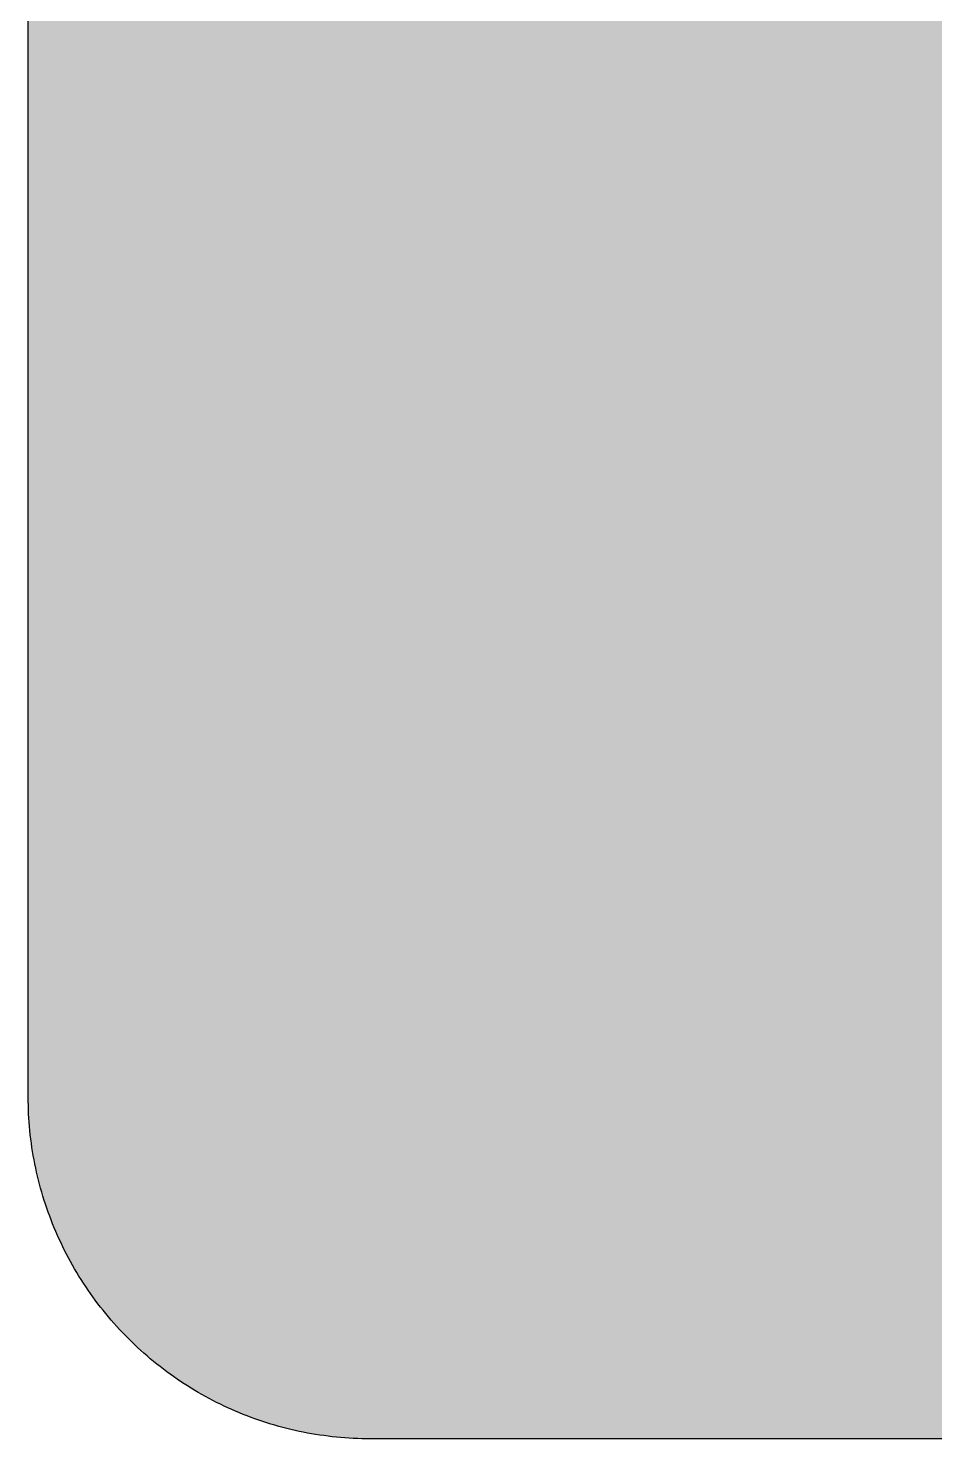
# Model space of a CAD drawing. Header units: millimetres. Extents: x 0 to 212, y 0 to 116.
# Drawn here: x 0.1 to 37.5, y 0.1 to 58.3 of the extents above; entities that cross this region are included whole.
import ezdxf

# ---------------------------------------------------------------- set-up
doc = ezdxf.new("R2010")
doc.units = ezdxf.units.MM

msp = doc.modelspace()

# ---------------------------------------------------------------- hatches: boundary and pattern name
msp.add_hatch(color=254).paths.add_polyline_path([(14.1633, 0.0536), (13.9878, 0.0533), (13.8125, 0.0559), (13.6373, 0.061), (13.462, 0.0686), (13.2893, 0.0787), (13.114, 0.0914), (12.9413, 0.1041), (12.7686, 0.1219), (12.5959, 0.1397), (12.4231, 0.16), (12.2504, 0.1829), (12.0777, 0.2057), (11.9075, 0.2337), (11.7373, 0.2616), (11.5672, 0.2921), (11.397, 0.3251), (11.2268, 0.3607), (11.0592, 0.3988), (10.8915, 0.4369), (10.7239, 0.4775), (10.5562, 0.5207), (10.3886, 0.5664), (10.2235, 0.6121), (10.0584, 0.6629), (9.8933, 0.7137), (9.7307, 0.7671), (9.5682, 0.8204), (9.4056, 0.8788), (9.2431, 0.9373), (9.083, 0.9982), (8.923, 1.0617), (8.763, 1.1252), (8.6055, 1.1938), (8.4455, 1.2624), (8.2906, 1.331), (8.1331, 1.4046), (7.9781, 1.4783), (7.8232, 1.5545), (7.6708, 1.6332), (7.5184, 1.7145), (7.366, 1.7958), (7.2161, 1.8796), (7.0663, 1.966), (6.919, 2.0523), (6.7716, 2.1438), (6.6243, 2.2352), (6.4795, 2.3266), (6.3348, 2.4232), (6.19, 2.5197), (6.0477, 2.6187), (5.908, 2.7178), (5.7683, 2.8194), (5.6286, 2.9235), (5.4915, 3.0302), (5.3543, 3.1369), (5.2197, 3.2461), (5.0851, 3.3579), (4.953, 3.4722), (4.8209, 3.5865), (4.6914, 3.7033), (4.5644, 3.8202), (4.4348, 3.9395), (4.3104, 4.0615), (4.1859, 4.1859), (4.0615, 4.3104), (3.9395, 4.4348), (3.8202, 4.5618), (3.7033, 4.6914), (3.5865, 4.8209), (3.4722, 4.953), (3.3579, 5.0851), (3.2487, 5.2197), (3.1369, 5.3543), (3.0302, 5.4915), (2.9235, 5.6286), (2.8194, 5.7683), (2.7178, 5.908), (2.6187, 6.0477), (2.5197, 6.19), (2.4232, 6.3348), (2.3266, 6.477), (2.2352, 6.6243), (2.1438, 6.7691), (2.0523, 6.919), (1.966, 7.0663), (1.8796, 7.2161), (1.7958, 7.366), (1.7145, 7.5184), (1.6332, 7.6708), (1.5545, 7.8232), (1.4783, 7.9781), (1.4046, 8.1331), (1.331, 8.2906), (1.2598, 8.4455), (1.1913, 8.603), (1.1252, 8.763), (1.0592, 8.923), (0.9982, 9.083), (0.9373, 9.2431), (0.8763, 9.4056), (0.8204, 9.5682), (0.7645, 9.7307), (0.7112, 9.8933), (0.6604, 10.0584), (0.6121, 10.2235), (0.5639, 10.3911), (0.5207, 10.5562), (0.4775, 10.7239), (0.4343, 10.8915), (0.3962, 11.0592), (0.3607, 11.2268), (0.3251, 11.397), (0.2921, 11.5672), (0.2616, 11.7373), (0.2311, 11.9075), (0.2057, 12.0802), (0.1803, 12.2504), (0.1575, 12.4231), (0.1372, 12.5959), (0.1194, 12.7686), (0.1041, 12.9413), (0.0889, 13.1166), (0.0787, 13.2893), (0.0686, 13.4645), (0.061, 13.6373), (0.0559, 13.8125), (0.0508, 13.9878), (0.0508, 14.163), (0.0522, 102.3592), (0.0508, 102.5322), (0.0559, 102.7074), (0.061, 102.8827), (0.0686, 103.058), (0.0787, 103.2307), (0.0889, 103.4059), (0.1041, 103.5787), (0.1194, 103.7514), (0.1372, 103.9241), (0.1575, 104.0968), (0.1803, 104.2695), (0.2057, 104.4423), (0.2311, 104.6124), (0.2616, 104.7826), (0.2921, 104.9528), (0.3251, 105.123), (0.3607, 105.2932), (0.3962, 105.4608), (0.4343, 105.6284), (0.4775, 105.7961), (0.5207, 105.9637), (0.5639, 106.1314), (0.6121, 106.2965), (0.6604, 106.4616), (0.7112, 106.6267), (0.7645, 106.7892), (0.8204, 106.9518), (0.8763, 107.1143), (0.9373, 107.2769), (0.9982, 107.4369), (1.0592, 107.5969), (1.1252, 107.757), (1.1913, 107.9144), (1.2598, 108.0745), (1.331, 108.2294), (1.4046, 108.3869), (1.4783, 108.5418), (1.5545, 108.6968), (1.6332, 108.8492), (1.7145, 109.0016), (1.7958, 109.154), (1.8796, 109.3038), (1.966, 109.4537), (2.0523, 109.601), (2.1438, 109.7483), (2.2352, 109.8956), (2.3266, 110.0404), (2.4232, 110.1852), (2.5197, 110.33), (2.6187, 110.4722), (2.7178, 110.6119), (2.8194, 110.7516), (2.9235, 110.8913), (3.0302, 111.0285), (3.1369, 111.1656), (3.2487, 111.3003), (3.3579, 111.4349), (3.4722, 111.567), (3.5865, 111.699), (3.7033, 111.8286), (3.8202, 111.9556), (3.9395, 112.0851), (4.0615, 112.2096), (4.1859, 112.334), (4.3104, 112.4585), (4.4348, 112.5804), (4.5644, 112.6998), (4.6914, 112.8166), (4.8209, 112.9335), (4.953, 113.0478), (5.0851, 113.1621), (5.2197, 113.2713), (5.3543, 113.3831), (5.4915, 113.4897), (5.6286, 113.5964), (5.7683, 113.7006), (5.908, 113.8022), (6.0477, 113.9012), (6.19, 114.0003), (6.3348, 114.0968), (6.4795, 114.1933), (6.6243, 114.2848), (6.7716, 114.3762), (6.919, 114.4676), (7.0663, 114.554), (7.2161, 114.6404), (7.366, 114.7242), (7.5184, 114.8055), (7.6708, 114.8867), (7.8232, 114.9655), (7.9781, 115.0417), (8.1331, 115.1153), (8.2906, 115.189), (8.4455, 115.2601), (8.6055, 115.3287), (8.763, 115.3947), (8.923, 115.4608), (9.083, 115.5217), (9.2431, 115.5827), (9.4056, 115.6437), (9.5682, 115.6995), (9.7307, 115.7554), (9.8933, 115.8088), (10.0584, 115.8596), (10.2235, 115.9078), (10.3886, 115.9561), (10.5562, 115.9993), (10.7239, 116.0424), (10.8915, 116.0856), (11.0592, 116.1237), (11.2268, 116.1593), (11.397, 116.1948), (11.5672, 116.2279), (11.7373, 116.2583), (11.9075, 116.2888), (12.0777, 116.3142), (12.2504, 116.3396), (12.4231, 116.3625), (12.5959, 116.3828), (12.7686, 116.4006), (12.9413, 116.4158), (13.114, 116.4311), (13.2893, 116.4412), (13.462, 116.4514), (13.6373, 116.459), (13.8125, 116.4641), (13.9878, 116.4692), (14.163, 116.4692), (197.6078, 116.4703), (197.7822, 116.4692), (197.9574, 116.4641), (198.1327, 116.459), (198.3054, 116.4514), (198.4807, 116.4412), (198.6534, 116.4311), (198.8287, 116.4158), (199.0014, 116.4006), (199.1741, 116.3828), (199.3468, 116.3625), (199.5195, 116.3396), (199.6897, 116.3142), (199.8624, 116.2888), (200.0326, 116.2583), (200.2028, 116.2279), (200.373, 116.1948), (200.5432, 116.1593), (200.7108, 116.1237), (200.8784, 116.0856), (201.0461, 116.0424), (201.2137, 115.9993), (201.3788, 115.9561), (201.5465, 115.9078), (201.7116, 115.8596), (201.8767, 115.8088), (202.0392, 115.7554), (202.2018, 115.6995), (202.3643, 115.6437), (202.5269, 115.5827), (202.6869, 115.5217), (202.8469, 115.4608), (203.007, 115.3947), (203.167, 115.3287), (203.3245, 115.2601), (203.4794, 115.189), (203.6369, 115.1153), (203.7918, 115.0417), (203.9468, 114.9655), (204.0992, 114.8867), (204.2516, 114.8055), (204.404, 114.7242), (204.5538, 114.6404), (204.7037, 114.554), (204.8535, 114.4676), (205.0009, 114.3762), (205.1456, 114.2848), (205.293, 114.1933), (205.4352, 114.0968), (205.58, 114.0003), (205.7222, 113.9012), (205.8619, 113.8022), (206.0016, 113.7006), (206.1413, 113.5964), (206.2785, 113.4897), (206.4156, 113.3831), (206.5503, 113.2713), (206.6849, 113.1621), (206.817, 113.0478), (206.949, 112.9335), (207.0786, 112.8166), (207.2081, 112.6998), (207.3351, 112.5804), (207.4596, 112.4585), (207.584, 112.334), (207.7085, 112.2096), (207.8304, 112.0851), (207.9498, 111.9556), (208.0666, 111.8286), (208.1835, 111.699), (208.2978, 111.567), (208.4121, 111.4349), (208.5238, 111.3003), (208.6331, 111.1656), (208.7397, 111.0285), (208.8464, 110.8913), (208.9506, 110.7516), (209.0522, 110.6119), (209.1512, 110.4722), (209.2503, 110.33), (209.3468, 110.1852), (209.4433, 110.0404), (209.5348, 109.8956), (209.6262, 109.7483), (209.7176, 109.601), (209.804, 109.4537), (209.8904, 109.3038), (209.9742, 109.154), (210.0555, 109.0016), (210.1367, 108.8492), (210.2155, 108.6968), (210.2917, 108.5418), (210.3653, 108.3869), (210.439, 108.2294), (210.5076, 108.0745), (210.5762, 107.9144), (210.6447, 107.757), (210.7082, 107.5969), (210.7717, 107.4369), (210.8327, 107.2769), (210.8911, 107.1143), (210.9495, 106.9518), (211.0029, 106.7892), (211.0562, 106.6267), (211.107, 106.4616), (211.1578, 106.2965), (211.2035, 106.1314), (211.2493, 105.9637), (211.2924, 105.7961), (211.3331, 105.6284), (211.3712, 105.4608), (211.4093, 105.2932), (211.4448, 105.123), (211.4779, 104.9528), (211.5083, 104.7826), (211.5363, 104.6124), (211.5642, 104.4423), (211.5871, 104.2695), (211.6099, 104.0968), (211.6303, 103.9241), (211.648, 103.7514), (211.6658, 103.5787), (211.6785, 103.4059), (211.6912, 103.2307), (211.7014, 103.058), (211.709, 102.8827), (211.7141, 102.7074), (211.7166, 102.5322), (211.7166, 102.3569), (211.7189, 14.1647), (211.7166, 13.9878), (211.7141, 13.8125), (211.709, 13.6373), (211.7014, 13.4645), (211.6912, 13.2893), (211.6785, 13.1166), (211.6658, 12.9413), (211.648, 12.7686), (211.6303, 12.5959), (211.6099, 12.4231), (211.5871, 12.2504), (211.5642, 12.0802), (211.5363, 11.9075), (211.5083, 11.7373), (211.4779, 11.5672), (211.4448, 11.397), (211.4093, 11.2268), (211.3712, 11.0592), (211.3331, 10.8915), (211.2924, 10.7239), (211.2493, 10.5562), (211.2035, 10.3911), (211.1578, 10.2235), (211.107, 10.0584), (211.0562, 9.8933), (211.0029, 9.7307), (210.9495, 9.5682), (210.8911, 9.4056), (210.8327, 9.2431), (210.7717, 9.083), (210.7082, 8.923), (210.6447, 8.763), (210.5762, 8.603), (210.5076, 8.4455), (210.439, 8.2906), (210.3653, 8.1331), (210.2917, 7.9781), (210.2155, 7.8232), (210.1367, 7.6708), (210.0555, 7.5184), (209.9742, 7.366), (209.8904, 7.2161), (209.804, 7.0663), (209.7176, 6.919), (209.6262, 6.7691), (209.5348, 6.6243), (209.4433, 6.477), (209.3468, 6.3348), (209.2503, 6.19), (209.1512, 6.0477), (209.0522, 5.908), (208.9506, 5.7683), (208.8464, 5.6286), (208.7397, 5.4915), (208.6331, 5.3543), (208.5238, 5.2197), (208.4121, 5.0851), (208.2978, 4.953), (208.1835, 4.8209), (208.0666, 4.6914), (207.9498, 4.5618), (207.8304, 4.4348), (207.7085, 4.3104), (207.584, 4.1859), (207.4596, 4.0615), (207.3351, 3.9395), (207.2081, 3.8202), (207.0786, 3.7033), (206.949, 3.5865), (206.817, 3.4722), (206.6849, 3.3579), (206.5503, 3.2461), (206.4156, 3.1369), (206.2785, 3.0302), (206.1413, 2.9235), (206.0016, 2.8194), (205.8619, 2.7178), (205.7222, 2.6187), (205.58, 2.5197), (205.4352, 2.4232), (205.293, 2.3266), (205.1456, 2.2352), (205.0009, 2.1438), (204.8535, 2.0523), (204.7037, 1.966), (204.5538, 1.8796), (204.404, 1.7958), (204.2516, 1.7145), (204.0992, 1.6332), (203.9468, 1.5545), (203.7918, 1.4783), (203.6369, 1.4046), (203.4794, 1.331), (203.3245, 1.2624), (203.167, 1.1938), (203.007, 1.1252), (202.8469, 1.0617), (202.6869, 0.9982), (202.5269, 0.9373), (202.3643, 0.8788), (202.2018, 0.8204), (202.0392, 0.7671), (201.8767, 0.7137), (201.7116, 0.6629), (201.5465, 0.6121), (201.3788, 0.5664), (201.2137, 0.5207), (201.0461, 0.4775), (200.8784, 0.4369), (200.7108, 0.3988), (200.5432, 0.3607), (200.373, 0.3251), (200.2028, 0.2921), (200.0326, 0.2616), (199.8624, 0.2337), (199.6897, 0.2057), (199.5195, 0.1829), (199.3468, 0.16), (199.1741, 0.1397), (199.0014, 0.1219), (198.8287, 0.1041), (198.6534, 0.0914), (198.4807, 0.0787), (198.3054, 0.0686), (198.1327, 0.061), (197.9574, 0.0559), (197.7822, 0.0533), (197.6069, 0.0533)])
h = msp.add_hatch(color=59)
h.paths.add_polyline_path([(14.1633, 3.5814), (13.8887, 3.5839), (13.6169, 3.5941), (13.3477, 3.6119), (13.081, 3.6347), (12.8143, 3.6652), (12.5501, 3.7008), (12.2885, 3.7465), (12.0294, 3.7948), (11.7729, 3.8506), (11.5164, 3.9141), (11.2649, 3.9827), (11.016, 4.0564), (10.7671, 4.1351), (10.5232, 4.2215), (10.2819, 4.3129), (10.0432, 4.412), (9.8069, 4.5161), (9.5733, 4.6228), (9.3447, 4.7371), (9.1186, 4.8565), (8.8951, 4.9809), (8.6741, 5.113), (8.4582, 5.2476), (8.2448, 5.3873), (8.0366, 5.5321), (7.8308, 5.682), (7.6276, 5.8369), (7.4295, 5.9969), (7.2365, 6.1595), (7.046, 6.3297), (6.8605, 6.5024), (6.6777, 6.6802), (6.5024, 6.8605), (6.3271, 7.046), (6.1595, 7.2365), (5.9969, 7.432), (5.8369, 7.6302), (5.682, 7.8308), (5.5321, 8.0366), (5.3873, 8.2448), (5.2451, 8.4582), (5.1105, 8.6741), (4.9809, 8.8951), (4.8565, 9.1186), (4.7371, 9.3447), (4.6228, 9.5758), (4.5136, 9.8069), (4.4094, 10.0432), (4.3129, 10.2819), (4.2215, 10.5232), (4.1351, 10.7696), (4.0538, 11.016), (3.9802, 11.2649), (3.9116, 11.5189), (3.8506, 11.7729), (3.7948, 12.0294), (3.744, 12.2911), (3.7008, 12.5527), (3.6627, 12.8143), (3.6322, 13.081), (3.6093, 13.3502), (3.5916, 13.6195), (3.5814, 13.8913), (3.5789, 14.163), (3.58, 102.3592), (3.5814, 102.6312), (3.5916, 102.903), (3.6093, 103.1723), (3.6322, 103.439), (3.6627, 103.7057), (3.7008, 103.9698), (3.744, 104.2314), (3.7948, 104.4905), (3.8506, 104.7471), (3.9116, 105.0036), (3.9802, 105.2551), (4.0538, 105.504), (4.1351, 105.7529), (4.2215, 105.9967), (4.3129, 106.238), (4.4094, 106.4768), (4.5136, 106.713), (4.6228, 106.9467), (4.7371, 107.1753), (4.8565, 107.4014), (4.9809, 107.6249), (5.1105, 107.8459), (5.2451, 108.0618), (5.3873, 108.2751), (5.5321, 108.4834), (5.682, 108.6891), (5.8369, 108.8923), (5.9969, 109.0905), (6.1595, 109.2835), (6.3271, 109.474), (6.5024, 109.6594), (6.6777, 109.8423), (6.8605, 110.0176), (7.046, 110.1928), (7.2365, 110.3605), (7.4295, 110.523), (7.6276, 110.683), (7.8308, 110.838), (8.0366, 110.9878), (8.2448, 111.1326), (8.4582, 111.2749), (8.6741, 111.4095), (8.8951, 111.539), (9.1186, 111.6635), (9.3447, 111.7829), (9.5733, 111.8972), (9.8069, 112.0064), (10.0432, 112.1105), (10.2819, 112.207), (10.5232, 112.2985), (10.7671, 112.3848), (11.016, 112.4661), (11.2649, 112.5398), (11.5164, 112.6084), (11.7729, 112.6693), (12.0294, 112.7252), (12.2885, 112.776), (12.5501, 112.8192), (12.8143, 112.8573), (13.081, 112.8878), (13.3477, 112.9106), (13.6169, 112.9284), (13.8887, 112.9386), (14.163, 112.9411), (197.6078, 112.9425), (197.8787, 112.9386), (198.1505, 112.9284), (198.4197, 112.9106), (198.689, 112.8878), (198.9557, 112.8573), (199.2173, 112.8192), (199.4789, 112.776), (199.7405, 112.7252), (199.9971, 112.6693), (200.2511, 112.6084), (200.5051, 112.5398), (200.754, 112.4661), (201.0004, 112.3848), (201.2467, 112.2985), (201.488, 112.207), (201.7268, 112.1105), (201.963, 112.0064), (202.1942, 111.8972), (202.4253, 111.7829), (202.6514, 111.6635), (202.8749, 111.539), (203.0959, 111.4095), (203.3118, 111.2749), (203.5251, 111.1326), (203.7334, 110.9878), (203.9391, 110.838), (204.1398, 110.683), (204.3379, 110.523), (204.5335, 110.3605), (204.724, 110.1928), (204.9094, 110.0176), (205.0898, 109.8423), (205.2676, 109.6594), (205.4403, 109.474), (205.6105, 109.2835), (205.773, 109.0905), (205.933, 108.8923), (206.088, 108.6891), (206.2378, 108.4834), (206.3826, 108.2751), (206.5223, 108.0618), (206.6569, 107.8459), (206.789, 107.6249), (206.9135, 107.4014), (207.0329, 107.1753), (207.1472, 106.9467), (207.2538, 106.713), (207.358, 106.4768), (207.457, 106.238), (207.5485, 105.9967), (207.6348, 105.7529), (207.7136, 105.504), (207.7872, 105.2551), (207.8558, 105.0036), (207.9193, 104.7471), (207.9752, 104.4905), (208.0235, 104.2314), (208.0692, 103.9698), (208.1047, 103.7057), (208.1352, 103.439), (208.1581, 103.1723), (208.1759, 102.903), (208.186, 102.6312), (208.1911, 102.3569), (208.1911, 14.1647), (208.186, 13.8913), (208.1759, 13.6195), (208.1581, 13.3502), (208.1352, 13.081), (208.1047, 12.8143), (208.0692, 12.5527), (208.0235, 12.2911), (207.9752, 12.0294), (207.9193, 11.7729), (207.8558, 11.5189), (207.7872, 11.2649), (207.7136, 11.016), (207.6348, 10.7696), (207.5485, 10.5232), (207.457, 10.2819), (207.358, 10.0432), (207.2538, 9.8069), (207.1472, 9.5758), (207.0329, 9.3447), (206.9135, 9.1186), (206.789, 8.8951), (206.6569, 8.6741), (206.5223, 8.4582), (206.3826, 8.2448), (206.2378, 8.0366), (206.088, 7.8308), (205.933, 7.6302), (205.773, 7.432), (205.6105, 7.2365), (205.4403, 7.046), (205.2676, 6.8605), (205.0898, 6.6802), (204.9094, 6.5024), (204.724, 6.3297), (204.5335, 6.1595), (204.3379, 5.9969), (204.1398, 5.8369), (203.9391, 5.682), (203.7334, 5.5321), (203.5251, 5.3873), (203.3118, 5.2476), (203.0959, 5.113), (202.8749, 4.9809), (202.6514, 4.8565), (202.4253, 4.7371), (202.1942, 4.6228), (201.963, 4.5161), (201.7268, 4.412), (201.488, 4.3129), (201.2467, 4.2215), (201.0004, 4.1351), (200.754, 4.0564), (200.5051, 3.9827), (200.2511, 3.9141), (199.9971, 3.8506), (199.7405, 3.7948), (199.4789, 3.7465), (199.2173, 3.7008), (198.9557, 3.6652), (198.689, 3.6347), (198.4197, 3.6119), (198.1505, 3.5941), (197.8787, 3.5839), (197.6069, 3.5789)])
h.paths.add_polyline_path([(14.1633, 8.8731), (14.0259, 8.8748), (13.8887, 8.8798), (13.7541, 8.8875), (13.622, 8.9002), (13.4874, 8.9154), (13.3553, 8.9332), (13.2258, 8.9535), (13.0962, 8.9789), (12.9667, 9.0068), (12.8397, 9.0373), (12.7127, 9.0729), (12.5882, 9.1084), (12.4663, 9.1491), (12.3419, 9.1923), (12.2225, 9.238), (12.1031, 9.2888), (11.9837, 9.3396), (11.8694, 9.3929), (11.7526, 9.4513), (11.6408, 9.5098), (11.5291, 9.5733), (11.4198, 9.6368), (11.3106, 9.7053), (11.2039, 9.7765), (11.0998, 9.8476), (10.9957, 9.9238), (10.8966, 10), (10.7975, 10.0787), (10.6985, 10.1625), (10.6045, 10.2464), (10.5105, 10.3327), (10.4216, 10.4216), (10.3327, 10.5131), (10.2464, 10.6045), (10.16, 10.701), (10.0787, 10.7975), (10, 10.8966), (9.9212, 10.9982), (9.8476, 11.0998), (9.7739, 11.2039), (9.7053, 11.3106), (9.6368, 11.4198), (9.5707, 11.5291), (9.5098, 11.6408), (9.4488, 11.7551), (9.3929, 11.8694), (9.337, 11.9863), (9.2862, 12.1031), (9.238, 12.2225), (9.1923, 12.3444), (9.1491, 12.4663), (9.1084, 12.5908), (9.0703, 12.7152), (9.0373, 12.8397), (9.0068, 12.9692), (8.9789, 13.0962), (8.9535, 13.2258), (8.9306, 13.3579), (8.9129, 13.4899), (8.8976, 13.622), (8.8849, 13.7566), (8.8773, 13.8913), (8.8722, 14.0259), (8.8697, 14.163), (8.8717, 102.3592), (8.8722, 102.4941), (8.8773, 102.6312), (8.8849, 102.7659), (8.8976, 102.8979), (8.9129, 103.0326), (8.9306, 103.1646), (8.9535, 103.2942), (8.9789, 103.4237), (9.0068, 103.5533), (9.0373, 103.6803), (9.0703, 103.8073), (9.1084, 103.9317), (9.1491, 104.0536), (9.1923, 104.1781), (9.238, 104.2975), (9.2862, 104.4169), (9.337, 104.5362), (9.3929, 104.6505), (9.4488, 104.7674), (9.5098, 104.8791), (9.5707, 104.9909), (9.6368, 105.1001), (9.7053, 105.2093), (9.7739, 105.316), (9.8476, 105.4202), (9.9212, 105.5243), (10, 105.6234), (10.0787, 105.7224), (10.16, 105.8215), (10.2464, 105.9155), (10.3327, 106.0094), (10.4216, 106.0983), (10.5105, 106.1872), (10.6045, 106.2736), (10.6985, 106.36), (10.7975, 106.4412), (10.8966, 106.52), (10.9957, 106.5987), (11.0998, 106.6724), (11.2039, 106.746), (11.3106, 106.8146), (11.4198, 106.8832), (11.5291, 106.9492), (11.6408, 107.0102), (11.7526, 107.0712), (11.8694, 107.127), (11.9837, 107.1829), (12.1031, 107.2337), (12.2225, 107.282), (12.3419, 107.3277), (12.4663, 107.3709), (12.5882, 107.4115), (12.7127, 107.4496), (12.8397, 107.4826), (12.9667, 107.5131), (13.0962, 107.5411), (13.2258, 107.5665), (13.3553, 107.5893), (13.4874, 107.6071), (13.622, 107.6223), (13.7541, 107.635), (13.8887, 107.6427), (14.0259, 107.6477), (14.163, 107.6503), (197.6078, 107.6508), (197.7441, 107.6477), (197.8787, 107.6427), (198.0133, 107.635), (198.1479, 107.6223), (198.28, 107.6071), (198.4121, 107.5893), (198.5442, 107.5665), (198.6737, 107.5411), (198.8007, 107.5131), (198.9303, 107.4826), (199.0547, 107.4496), (199.1792, 107.4115), (199.3036, 107.3709), (199.4256, 107.3277), (199.5475, 107.282), (199.6669, 107.2337), (199.7837, 107.1829), (199.9005, 107.127), (200.0148, 107.0712), (200.1291, 107.0102), (200.2409, 106.9492), (200.3501, 106.8832), (200.4593, 106.8146), (200.566, 106.746), (200.6702, 106.6724), (200.7718, 106.5987), (200.8734, 106.52), (200.9724, 106.4412), (201.0689, 106.36), (201.1655, 106.2736), (201.2569, 106.1872), (201.3483, 106.0983), (201.4372, 106.0094), (201.5236, 105.9155), (201.6074, 105.8215), (201.6912, 105.7224), (201.77, 105.6234), (201.8462, 105.5243), (201.9224, 105.4202), (201.9935, 105.316), (202.0646, 105.2093), (202.1332, 105.1001), (202.1967, 104.9909), (202.2602, 104.8791), (202.3186, 104.7674), (202.377, 104.6505), (202.4304, 104.5362), (202.4812, 104.4169), (202.532, 104.2975), (202.5777, 104.1781), (202.6209, 104.0536), (202.6615, 103.9317), (202.6971, 103.8073), (202.7326, 103.6803), (202.7631, 103.5533), (202.7911, 103.4237), (202.8165, 103.2942), (202.8368, 103.1646), (202.8546, 103.0326), (202.8698, 102.8979), (202.8825, 102.7659), (202.8901, 102.6312), (202.8952, 102.4941), (202.8977, 102.3569), (202.8994, 14.1647), (202.8952, 14.0259), (202.8901, 13.8913), (202.8825, 13.7566), (202.8698, 13.622), (202.8546, 13.4899), (202.8368, 13.3579), (202.8165, 13.2258), (202.7911, 13.0962), (202.7631, 12.9692), (202.7326, 12.8397), (202.6971, 12.7152), (202.6615, 12.5908), (202.6209, 12.4663), (202.5777, 12.3444), (202.532, 12.2225), (202.4812, 12.1031), (202.4304, 11.9863), (202.377, 11.8694), (202.3186, 11.7551), (202.2602, 11.6408), (202.1967, 11.5291), (202.1332, 11.4198), (202.0646, 11.3106), (201.9935, 11.2039), (201.9224, 11.0998), (201.8462, 10.9982), (201.77, 10.8966), (201.6912, 10.7975), (201.6074, 10.701), (201.5236, 10.6045), (201.4372, 10.5131), (201.3483, 10.4216), (201.2569, 10.3327), (201.1655, 10.2464), (201.0689, 10.1625), (200.9724, 10.0787), (200.8734, 10), (200.7718, 9.9238), (200.6702, 9.8476), (200.566, 9.7765), (200.4593, 9.7053), (200.3501, 9.6368), (200.2409, 9.5733), (200.1291, 9.5098), (200.0148, 9.4513), (199.9005, 9.3929), (199.7837, 9.3396), (199.6669, 9.2888), (199.5475, 9.238), (199.4256, 9.1923), (199.3036, 9.1491), (199.1792, 9.1084), (199.0547, 9.0729), (198.9303, 9.0373), (198.8007, 9.0068), (198.6737, 8.9789), (198.5442, 8.9535), (198.4121, 8.9332), (198.28, 8.9154), (198.1479, 8.9002), (198.0133, 8.8875), (197.8787, 8.8798), (197.7441, 8.8748), (197.6069, 8.8722)], flags=16)
h = msp.add_hatch(color=59)
edge = h.paths.add_edge_path()
edge.add_line((17.1178, 35.1162), (17.1196, 34.7701))
edge.add_line((17.1196, 34.7701), (17.1247, 34.4297))
edge.add_line((17.1247, 34.4297), (17.1348, 34.0995))
edge.add_line((17.1348, 34.0995), (17.1475, 33.7744))
edge.add_line((17.1475, 33.7744), (17.1628, 33.4569))
edge.add_line((17.1628, 33.4569), (17.1831, 33.1445))
edge.add_line((17.1831, 33.1445), (17.2085, 32.8422))
edge.add_line((17.2085, 32.8422), (17.2364, 32.545))
edge.add_line((17.2364, 32.545), (17.2669, 32.2529))
edge.add_line((17.2669, 32.2529), (17.3025, 31.9684))
edge.add_line((17.3025, 31.9684), (17.3431, 31.6916))
edge.add_line((17.3431, 31.6916), (17.3838, 31.4198))
edge.add_line((17.3838, 31.4198), (17.4295, 31.1556))
edge.add_line((17.4295, 31.1556), (17.4803, 30.8991))
edge.add_line((17.4803, 30.8991), (17.5311, 30.6451))
edge.add_line((17.5311, 30.6451), (17.5895, 30.4013))
edge.add_line((17.5895, 30.4013), (17.6479, 30.1625))
edge.add_line((17.6479, 30.1625), (17.7114, 29.9288))
edge.add_line((17.7114, 29.9288), (17.7775, 29.7028))
edge.add_line((17.7775, 29.7028), (17.8486, 29.4818))
edge.add_line((17.8486, 29.4818), (17.9197, 29.2684))
edge.add_line((17.9197, 29.2684), (17.9984, 29.0601))
edge.add_line((17.9984, 29.0601), (18.0772, 28.8569))
edge.add_line((18.0772, 28.8569), (18.161, 28.6614))
edge.add_line((18.161, 28.6614), (18.2474, 28.4709))
edge.add_line((18.2474, 28.4709), (18.3363, 28.2854))
edge.add_line((18.3363, 28.2854), (18.4302, 28.1051))
edge.add_line((18.4302, 28.1051), (18.5242, 27.9324))
edge.add_line((18.5242, 27.9324), (18.6233, 27.7647))
edge.add_line((18.6233, 27.7647), (18.7274, 27.6022))
edge.add_line((18.7274, 27.6022), (18.8316, 27.4472))
edge.add_line((18.8316, 27.4472), (18.9408, 27.2948))
edge.add_line((18.9408, 27.2948), (19.0525, 27.1501))
edge.add_line((19.0525, 27.1501), (19.1668, 27.0104))
edge.add_line((19.1668, 27.0104), (19.2837, 26.8757))
edge.add_line((19.2837, 26.8757), (19.4056, 26.7462))
edge.add_line((19.4056, 26.7462), (19.5301, 26.6217))
edge.add_line((19.5301, 26.6217), (19.6545, 26.5024))
edge.add_line((19.6545, 26.5024), (19.7841, 26.3881))
edge.add_line((19.7841, 26.3881), (19.9161, 26.2788))
edge.add_line((19.9161, 26.2788), (20.0533, 26.1747))
edge.add_line((20.0533, 26.1747), (20.1905, 26.0756))
edge.add_line((20.1905, 26.0756), (20.3327, 25.9842))
edge.add_line((20.3327, 25.9842), (20.4749, 25.8953))
edge.add_line((20.4749, 25.8953), (20.6223, 25.8089))
edge.add_line((20.6223, 25.8089), (20.7721, 25.7302))
edge.add_line((20.7721, 25.7302), (20.9245, 25.6565))
edge.add_line((20.9245, 25.6565), (21.0795, 25.5854))
edge.add_line((21.0795, 25.5854), (21.2369, 25.5219))
edge.add_line((21.2369, 25.5219), (21.397, 25.461))
edge.add_line((21.397, 25.461), (21.5595, 25.4051))
edge.add_line((21.5595, 25.4051), (21.7246, 25.3517))
edge.add_line((21.7246, 25.3517), (21.8923, 25.306))
edge.add_line((21.8923, 25.306), (22.0624, 25.2628))
edge.add_line((22.0624, 25.2628), (22.2377, 25.2247))
edge.add_line((22.2377, 25.2247), (22.413, 25.1892))
edge.add_line((22.413, 25.1892), (22.5908, 25.1587))
edge.add_line((22.5908, 25.1587), (22.7711, 25.1333))
edge.add_line((22.7711, 25.1333), (22.954, 25.113))
edge.add_line((22.954, 25.113), (23.1419, 25.0952))
edge.add_line((23.1419, 25.0952), (23.3299, 25.08))
edge.add_line((23.3299, 25.08), (23.5204, 25.0723))
edge.add_line((23.5204, 25.0723), (23.7134, 25.0647))
edge.add_line((23.7134, 25.0647), (23.9065, 25.0647))
edge.add_line((23.9065, 25.0647), (24.0462, 25.0647))
edge.add_line((24.0462, 25.0647), (24.1833, 25.0673))
edge.add_line((24.1833, 25.0673), (24.3205, 25.0723))
edge.add_line((24.3205, 25.0723), (24.4526, 25.08))
edge.add_line((24.4526, 25.08), (24.5847, 25.0876))
edge.add_line((24.5847, 25.0876), (24.7142, 25.0977))
edge.add_line((24.7142, 25.0977), (24.8412, 25.1104))
edge.add_line((24.8412, 25.1104), (24.9682, 25.1231))
edge.add_line((24.9682, 25.1231), (25.0927, 25.1384))
edge.add_line((25.0927, 25.1384), (25.2146, 25.1562))
edge.add_line((25.2146, 25.1562), (25.3365, 25.1765))
edge.add_line((25.3365, 25.1765), (25.4533, 25.1968))
edge.add_line((25.4533, 25.1968), (25.5727, 25.2171))
edge.add_line((25.5727, 25.2171), (25.687, 25.2425))
edge.add_line((25.687, 25.2425), (25.8013, 25.2679))
edge.add_line((25.8013, 25.2679), (25.9131, 25.2959))
edge.add_line((25.9131, 25.2959), (26.0223, 25.3238))
edge.add_line((26.0223, 25.3238), (26.1315, 25.3543))
edge.add_line((26.1315, 25.3543), (26.2382, 25.3848))
edge.add_line((26.2382, 25.3848), (26.3449, 25.4178))
edge.add_line((26.3449, 25.4178), (26.449, 25.4533))
edge.add_line((26.449, 25.4533), (26.5506, 25.4889))
edge.add_line((26.5506, 25.4889), (26.6522, 25.527))
edge.add_line((26.6522, 25.527), (26.7513, 25.5651))
edge.add_line((26.7513, 25.5651), (26.8478, 25.6057))
edge.add_line((26.8478, 25.6057), (26.9443, 25.6464))
edge.add_line((26.9443, 25.6464), (27.0383, 25.6896))
edge.add_line((27.0383, 25.6896), (27.1323, 25.7327))
edge.add_line((27.1323, 25.7327), (27.2237, 25.7785))
edge.add_line((27.2237, 25.7785), (27.3126, 25.8267))
edge.add_line((27.3126, 25.8267), (27.4015, 25.8724))
edge.add_line((27.4015, 25.8724), (27.4879, 25.9232))
edge.add_line((27.4879, 25.9232), (27.5742, 25.9715))
edge.add_line((27.5742, 25.9715), (27.6581, 26.0248))
edge.add_line((27.6581, 26.0248), (27.7419, 26.0756))
edge.add_line((27.7419, 26.0756), (27.8232, 26.129))
edge.add_line((27.8232, 26.129), (27.9019, 26.1849))
edge.add_line((27.9019, 26.1849), (27.9806, 26.2407))
edge.add_line((27.9806, 26.2407), (28.0594, 26.2966))
edge.add_line((28.0594, 26.2966), (28.1356, 26.355))
edge.add_line((28.1356, 26.355), (28.2092, 26.4135))
edge.add_line((28.2092, 26.4135), (28.2829, 26.4719))
edge.add_line((28.2829, 26.4719), (28.3566, 26.5328))
edge.add_line((28.3566, 26.5328), (28.4277, 26.5938))
edge.add_line((28.4277, 26.5938), (28.4963, 26.6573))
edge.add_line((28.4963, 26.6573), (28.5648, 26.7208))
edge.add_line((28.5648, 26.7208), (28.6334, 26.7843))
edge.add_line((28.6334, 26.7843), (28.6995, 26.8478))
edge.add_line((28.6995, 26.8478), (28.7655, 26.9138))
edge.add_line((28.7655, 26.9138), (28.829, 26.9799))
edge.add_line((28.829, 26.9799), (28.8925, 27.0459))
edge.add_line((28.8925, 27.0459), (28.9535, 27.1145))
edge.add_line((28.9535, 27.1145), (29.0144, 27.1831))
edge.add_line((29.0144, 27.1831), (29.0728, 27.2517))
edge.add_line((29.0728, 27.2517), (29.1313, 27.3228))
edge.add_line((29.1313, 27.3228), (29.1897, 27.3914))
edge.add_line((29.1897, 27.3914), (29.2456, 27.4625))
edge.add_line((29.2456, 27.4625), (29.3014, 27.5336))
edge.add_line((29.3014, 27.5336), (29.3548, 27.6073))
edge.add_line((29.3548, 27.6073), (29.4081, 27.6784))
edge.add_line((29.4081, 27.6784), (29.4615, 27.752))
edge.add_line((29.4615, 27.752), (29.5123, 27.8257))
edge.add_line((29.5123, 27.8257), (29.5631, 27.8994))
edge.add_line((29.5631, 27.8994), (29.6139, 27.973))
edge.add_line((29.6139, 27.973), (30.1569, 25.4536))
edge.add_line((30.1569, 25.4536), (33.1445, 25.4536))
edge.add_line((33.1445, 25.4536), (33.1445, 52.6175))
edge.add_line((33.1445, 52.6175), (29.1867, 52.6175))
edge.add_line((29.1867, 52.6175), (29.1867, 45.2434))
edge.add_line((29.1867, 45.2434), (29.1389, 45.2628))
edge.add_line((29.1389, 45.2628), (29.0906, 45.2857))
edge.add_line((29.0906, 45.2857), (29.0424, 45.306))
edge.add_line((29.0424, 45.306), (28.9941, 45.3288))
edge.add_line((28.9941, 45.3288), (28.9458, 45.3492))
edge.add_line((28.9458, 45.3492), (28.8976, 45.3695))
edge.add_line((28.8976, 45.3695), (28.8468, 45.3898))
edge.add_line((28.8468, 45.3898), (28.7985, 45.4101))
edge.add_line((28.7985, 45.4101), (28.7477, 45.4279))
edge.add_line((28.7477, 45.4279), (28.6995, 45.4482))
edge.add_line((28.6995, 45.4482), (28.6487, 45.4685))
edge.add_line((28.6487, 45.4685), (28.5979, 45.4863))
edge.add_line((28.5979, 45.4863), (28.5471, 45.5066))
edge.add_line((28.5471, 45.5066), (28.4963, 45.5244))
edge.add_line((28.4963, 45.5244), (28.4455, 45.5422))
edge.add_line((28.4455, 45.5422), (28.3947, 45.56))
edge.add_line((28.3947, 45.56), (28.3413, 45.5778))
edge.add_line((28.3413, 45.5778), (28.2905, 45.5955))
edge.add_line((28.2905, 45.5955), (28.2372, 45.6108))
edge.add_line((28.2372, 45.6108), (28.1864, 45.6286))
edge.add_line((28.1864, 45.6286), (28.133, 45.6438))
edge.add_line((28.133, 45.6438), (28.0797, 45.6616))
edge.add_line((28.0797, 45.6616), (28.0264, 45.6768))
edge.add_line((28.0264, 45.6768), (27.973, 45.6921))
edge.add_line((27.973, 45.6921), (27.9197, 45.7073))
edge.add_line((27.9197, 45.7073), (27.8663, 45.7225))
edge.add_line((27.8663, 45.7225), (27.8105, 45.7378))
edge.add_line((27.8105, 45.7378), (27.7571, 45.7505))
edge.add_line((27.7571, 45.7505), (27.7012, 45.7657))
edge.add_line((27.7012, 45.7657), (27.6479, 45.7784))
edge.add_line((27.6479, 45.7784), (27.592, 45.7911))
edge.add_line((27.592, 45.7911), (27.5361, 45.8038))
edge.add_line((27.5361, 45.8038), (27.4803, 45.8165))
edge.add_line((27.4803, 45.8165), (27.4244, 45.8292))
edge.add_line((27.4244, 45.8292), (27.3685, 45.8419))
edge.add_line((27.3685, 45.8419), (27.3126, 45.8521))
edge.add_line((27.3126, 45.8521), (27.2567, 45.8648))
edge.add_line((27.2567, 45.8648), (27.2009, 45.8749))
edge.add_line((27.2009, 45.8749), (27.1424, 45.8851))
edge.add_line((27.1424, 45.8851), (27.0866, 45.8953))
edge.add_line((27.0866, 45.8953), (27.0281, 45.9054))
edge.add_line((27.0281, 45.9054), (26.9697, 45.9156))
edge.add_line((26.9697, 45.9156), (26.9138, 45.9232))
edge.add_line((26.9138, 45.9232), (26.8554, 45.9308))
edge.add_line((26.8554, 45.9308), (26.797, 45.941))
edge.add_line((26.797, 45.941), (26.7386, 45.9486))
edge.add_line((26.7386, 45.9486), (26.6802, 45.9562))
edge.add_line((26.6802, 45.9562), (26.6217, 45.9613))
edge.add_line((26.6217, 45.9613), (26.5633, 45.9689))
edge.add_line((26.5633, 45.9689), (26.5024, 45.974))
edge.add_line((26.5024, 45.974), (26.4439, 45.9816))
edge.add_line((26.4439, 45.9816), (26.383, 45.9867))
edge.add_line((26.383, 45.9867), (26.3246, 45.9918))
edge.add_line((26.3246, 45.9918), (26.2636, 45.9969))
edge.add_line((26.2636, 45.9969), (26.2052, 45.9994))
edge.add_line((26.2052, 45.9994), (26.1442, 46.0045))
edge.add_line((26.1442, 46.0045), (26.0833, 46.007))
edge.add_line((26.0833, 46.007), (26.0223, 46.0096))
edge.add_line((26.0223, 46.0096), (25.9613, 46.0121))
edge.add_line((25.9613, 46.0121), (25.9004, 46.0146))
edge.add_line((25.9004, 46.0146), (25.8394, 46.0146))
edge.add_line((25.8394, 46.0146), (25.7785, 46.0172))
edge.add_line((25.7785, 46.0172), (25.7175, 46.0172))
edge.add_line((25.7175, 46.0172), (25.654, 46.0172))
edge.add_line((25.654, 46.0172), (25.4025, 46.0146))
edge.add_line((25.4025, 46.0146), (25.1536, 46.007))
edge.add_line((25.1536, 46.007), (24.9072, 45.9943))
edge.add_line((24.9072, 45.9943), (24.6634, 45.9791))
edge.add_line((24.6634, 45.9791), (24.4246, 45.9562))
edge.add_line((24.4246, 45.9562), (24.1884, 45.9283))
edge.add_line((24.1884, 45.9283), (23.9573, 45.8953))
edge.add_line((23.9573, 45.8953), (23.7287, 45.8572))
edge.add_line((23.7287, 45.8572), (23.5026, 45.8165))
edge.add_line((23.5026, 45.8165), (23.2816, 45.7683))
edge.add_line((23.2816, 45.7683), (23.0632, 45.7149))
edge.add_line((23.0632, 45.7149), (22.8498, 45.6565))
edge.add_line((22.8498, 45.6565), (22.639, 45.593))
edge.add_line((22.639, 45.593), (22.4307, 45.5244))
edge.add_line((22.4307, 45.5244), (22.2275, 45.4508))
edge.add_line((22.2275, 45.4508), (22.0294, 45.372))
edge.add_line((22.0294, 45.372), (21.8338, 45.2882))
edge.add_line((21.8338, 45.2882), (21.6408, 45.1993))
edge.add_line((21.6408, 45.1993), (21.4528, 45.1053))
edge.add_line((21.4528, 45.1053), (21.2674, 45.0063))
edge.add_line((21.2674, 45.0063), (21.0871, 44.8996))
edge.add_line((21.0871, 44.8996), (20.9093, 44.7904))
edge.add_line((20.9093, 44.7904), (20.734, 44.6735))
edge.add_line((20.734, 44.6735), (20.5664, 44.5516))
edge.add_line((20.5664, 44.5516), (20.3987, 44.4271))
edge.add_line((20.3987, 44.4271), (20.2387, 44.2951))
edge.add_line((20.2387, 44.2951), (20.0787, 44.1579))
edge.add_line((20.0787, 44.1579), (19.9263, 44.0157))
edge.add_line((19.9263, 44.0157), (19.7764, 43.8658))
edge.add_line((19.7764, 43.8658), (19.6291, 43.7134))
edge.add_line((19.6291, 43.7134), (19.4869, 43.5534))
edge.add_line((19.4869, 43.5534), (19.3472, 43.3883))
edge.add_line((19.3472, 43.3883), (19.2126, 43.2181))
edge.add_line((19.2126, 43.2181), (19.083, 43.0428))
edge.add_line((19.083, 43.0428), (18.956, 42.8625))
edge.add_line((18.956, 42.8625), (18.8341, 42.6745))
edge.add_line((18.8341, 42.6745), (18.7173, 42.484))
edge.add_line((18.7173, 42.484), (18.603, 42.2859))
edge.add_line((18.603, 42.2859), (18.4912, 42.0827))
edge.add_line((18.4912, 42.0827), (18.3845, 41.8719))
edge.add_line((18.3845, 41.8719), (18.2829, 41.6585))
edge.add_line((18.2829, 41.6585), (18.1864, 41.4376))
edge.add_line((18.1864, 41.4376), (18.0924, 41.2115))
edge.add_line((18.0924, 41.2115), (18.0035, 40.9778))
edge.add_line((18.0035, 40.9778), (17.9172, 40.7416))
edge.add_line((17.9172, 40.7416), (17.8359, 40.4978))
edge.add_line((17.8359, 40.4978), (17.7597, 40.2488))
edge.add_line((17.7597, 40.2488), (17.686, 39.9948))
edge.add_line((17.686, 39.9948), (17.6174, 39.7332))
edge.add_line((17.6174, 39.7332), (17.5539, 39.4665))
edge.add_line((17.5539, 39.4665), (17.4955, 39.1947))
edge.add_line((17.4955, 39.1947), (17.4396, 38.9153))
edge.add_line((17.4396, 38.9153), (17.3888, 38.6309))
edge.add_line((17.3888, 38.6309), (17.3406, 38.3413))
edge.add_line((17.3406, 38.3413), (17.2974, 38.0467))
edge.add_line((17.2974, 38.0467), (17.2618, 37.7444))
edge.add_line((17.2618, 37.7444), (17.2263, 37.4371))
edge.add_line((17.2263, 37.4371), (17.1983, 37.1221))
edge.add_line((17.1983, 37.1221), (17.1729, 36.8046))
edge.add_line((17.1729, 36.8046), (17.1526, 36.4769))
edge.add_line((17.1526, 36.4769), (17.1374, 36.1467))
edge.add_line((17.1374, 36.1467), (17.1247, 35.8089))
edge.add_line((17.1247, 35.8089), (17.1196, 35.4635))
edge.add_line((17.1196, 35.4635), (17.1171, 35.1155))
edge = h.paths.add_edge_path(flags=16)
edge.add_line((25.1121, 28.2081), (24.9758, 28.2067))
edge.add_line((24.9758, 28.2067), (24.8437, 28.2118))
edge.add_line((24.8437, 28.2118), (24.7142, 28.2169))
edge.add_line((24.7142, 28.2169), (24.5872, 28.2245))
edge.add_line((24.5872, 28.2245), (24.4627, 28.2346))
edge.add_line((24.4627, 28.2346), (24.3408, 28.2473))
edge.add_line((24.3408, 28.2473), (24.2214, 28.2626))
edge.add_line((24.2214, 28.2626), (24.1046, 28.2829))
edge.add_line((24.1046, 28.2829), (23.9903, 28.3032))
edge.add_line((23.9903, 28.3032), (23.8811, 28.3261))
edge.add_line((23.8811, 28.3261), (23.7719, 28.3515))
edge.add_line((23.7719, 28.3515), (23.6652, 28.3794))
edge.add_line((23.6652, 28.3794), (23.561, 28.4099))
edge.add_line((23.561, 28.4099), (23.4594, 28.4455))
edge.add_line((23.4594, 28.4455), (23.3604, 28.481))
edge.add_line((23.3604, 28.481), (23.2639, 28.5217))
edge.add_line((23.2639, 28.5217), (23.1699, 28.5648))
edge.add_line((23.1699, 28.5648), (23.0784, 28.6106))
edge.add_line((23.0784, 28.6106), (22.9895, 28.6588))
edge.add_line((22.9895, 28.6588), (22.9032, 28.7096))
edge.add_line((22.9032, 28.7096), (22.8194, 28.7655))
edge.add_line((22.8194, 28.7655), (22.7355, 28.8239))
edge.add_line((22.7355, 28.8239), (22.6568, 28.8849))
edge.add_line((22.6568, 28.8849), (22.5806, 28.9484))
edge.add_line((22.5806, 28.9484), (22.5044, 29.017))
edge.add_line((22.5044, 29.017), (22.4307, 29.0881))
edge.add_line((22.4307, 29.0881), (22.3596, 29.1643))
edge.add_line((22.3596, 29.1643), (22.2936, 29.2405))
edge.add_line((22.2936, 29.2405), (22.225, 29.3243))
edge.add_line((22.225, 29.3243), (22.1615, 29.4081))
edge.add_line((22.1615, 29.4081), (22.1005, 29.497))
edge.add_line((22.1005, 29.497), (22.0396, 29.5885))
edge.add_line((22.0396, 29.5885), (21.9837, 29.685))
edge.add_line((21.9837, 29.685), (21.9278, 29.784))
edge.add_line((21.9278, 29.784), (21.8745, 29.8882))
edge.add_line((21.8745, 29.8882), (21.8237, 29.9949))
edge.add_line((21.8237, 29.9949), (21.7729, 30.1066))
edge.add_line((21.7729, 30.1066), (21.7272, 30.2209))
edge.add_line((21.7272, 30.2209), (21.6814, 30.3403))
edge.add_line((21.6814, 30.3403), (21.6383, 30.4622))
edge.add_line((21.6383, 30.4622), (21.5976, 30.5892))
edge.add_line((21.5976, 30.5892), (21.557, 30.7213))
edge.add_line((21.557, 30.7213), (21.5214, 30.8559))
edge.add_line((21.5214, 30.8559), (21.4859, 30.9956))
edge.add_line((21.4859, 30.9956), (21.4503, 31.1404))
edge.add_line((21.4503, 31.1404), (21.4198, 31.2877))
edge.add_line((21.4198, 31.2877), (21.3893, 31.4401))
edge.add_line((21.3893, 31.4401), (21.3614, 31.5951))
edge.add_line((21.3614, 31.5951), (21.336, 31.7576))
edge.add_line((21.336, 31.7576), (21.3131, 31.9227))
edge.add_line((21.3131, 31.9227), (21.2903, 32.0904))
edge.add_line((21.2903, 32.0904), (21.27, 32.2656))
edge.add_line((21.27, 32.2656), (21.2496, 32.4434))
edge.add_line((21.2496, 32.4434), (21.2319, 32.6288))
edge.add_line((21.2319, 32.6288), (21.2166, 32.8168))
edge.add_line((21.2166, 32.8168), (21.2039, 33.0098))
edge.add_line((21.2039, 33.0098), (21.1912, 33.2054))
edge.add_line((21.1912, 33.2054), (21.1811, 33.4086))
edge.add_line((21.1811, 33.4086), (21.1734, 33.6169))
edge.add_line((21.1734, 33.6169), (21.1658, 33.8277))
edge.add_line((21.1658, 33.8277), (21.1607, 34.0462))
edge.add_line((21.1607, 34.0462), (21.1557, 34.2671))
edge.add_line((21.1557, 34.2671), (21.1531, 34.4932))
edge.add_line((21.1531, 34.4932), (21.1531, 34.7269))
edge.add_line((21.1531, 34.7269), (21.1531, 34.9987))
edge.add_line((21.1531, 34.9987), (21.1557, 35.2654))
edge.add_line((21.1557, 35.2654), (21.1607, 35.527))
edge.add_line((21.1607, 35.527), (21.1658, 35.7835))
edge.add_line((21.1658, 35.7835), (21.1734, 36.035))
edge.add_line((21.1734, 36.035), (21.1836, 36.2814))
edge.add_line((21.1836, 36.2814), (21.1938, 36.5227))
edge.add_line((21.1938, 36.5227), (21.2065, 36.7589))
edge.add_line((21.2065, 36.7589), (21.2217, 36.99))
edge.add_line((21.2217, 36.99), (21.2395, 37.2161))
edge.add_line((21.2395, 37.2161), (21.2573, 37.4371))
edge.add_line((21.2573, 37.4371), (21.2801, 37.6555))
edge.add_line((21.2801, 37.6555), (21.303, 37.8663))
edge.add_line((21.303, 37.8663), (21.3284, 38.0721))
edge.add_line((21.3284, 38.0721), (21.3563, 38.2753))
edge.add_line((21.3563, 38.2753), (21.3843, 38.4708))
edge.add_line((21.3843, 38.4708), (21.4173, 38.6639))
edge.add_line((21.4173, 38.6639), (21.4503, 38.8518))
edge.add_line((21.4503, 38.8518), (21.4884, 39.0347))
edge.add_line((21.4884, 39.0347), (21.5265, 39.2125))
edge.add_line((21.5265, 39.2125), (21.5671, 39.3878))
edge.add_line((21.5671, 39.3878), (21.6103, 39.5554))
edge.add_line((21.6103, 39.5554), (21.656, 39.7205))
edge.add_line((21.656, 39.7205), (21.7068, 39.8805))
edge.add_line((21.7068, 39.8805), (21.7576, 40.0355))
edge.add_line((21.7576, 40.0355), (21.811, 40.1853))
edge.add_line((21.811, 40.1853), (21.8669, 40.3327))
edge.add_line((21.8669, 40.3327), (21.9278, 40.4749))
edge.add_line((21.9278, 40.4749), (21.9888, 40.6121))
edge.add_line((21.9888, 40.6121), (22.0523, 40.7441))
edge.add_line((22.0523, 40.7441), (22.1209, 40.8737))
edge.add_line((22.1209, 40.8737), (22.192, 40.9981))
edge.add_line((22.192, 40.9981), (22.2656, 41.1175))
edge.add_line((22.2656, 41.1175), (22.3418, 41.2344))
edge.add_line((22.3418, 41.2344), (22.4206, 41.3461))
edge.add_line((22.4206, 41.3461), (22.5019, 41.4528))
edge.add_line((22.5019, 41.4528), (22.5882, 41.5569))
edge.add_line((22.5882, 41.5569), (22.6771, 41.656))
edge.add_line((22.6771, 41.656), (22.7686, 41.7525))
edge.add_line((22.7686, 41.7525), (22.8625, 41.8414))
edge.add_line((22.8625, 41.8414), (22.9616, 41.9303))
edge.add_line((22.9616, 41.9303), (23.0607, 42.0116))
edge.add_line((23.0607, 42.0116), (23.1673, 42.0903))
edge.add_line((23.1673, 42.0903), (23.274, 42.1665))
edge.add_line((23.274, 42.1665), (23.3858, 42.2377))
edge.add_line((23.3858, 42.2377), (23.5001, 42.3037))
edge.add_line((23.5001, 42.3037), (23.6195, 42.3672))
edge.add_line((23.6195, 42.3672), (23.7414, 42.4256))
edge.add_line((23.7414, 42.4256), (23.8658, 42.4815))
edge.add_line((23.8658, 42.4815), (23.9954, 42.5348))
edge.add_line((23.9954, 42.5348), (24.1275, 42.5831))
edge.add_line((24.1275, 42.5831), (24.2621, 42.6263))
edge.add_line((24.2621, 42.6263), (24.4018, 42.6669))
edge.add_line((24.4018, 42.6669), (24.5466, 42.7025))
edge.add_line((24.5466, 42.7025), (24.6939, 42.7355))
edge.add_line((24.6939, 42.7355), (24.8463, 42.766))
edge.add_line((24.8463, 42.766), (25.0012, 42.7914))
edge.add_line((25.0012, 42.7914), (25.1587, 42.8142))
edge.add_line((25.1587, 42.8142), (25.3213, 42.8346))
edge.add_line((25.3213, 42.8346), (25.4889, 42.8498))
edge.add_line((25.4889, 42.8498), (25.6591, 42.86))
edge.add_line((25.6591, 42.86), (25.8343, 42.8701))
edge.add_line((25.8343, 42.8701), (26.0147, 42.8752))
edge.add_line((26.0147, 42.8752), (26.1976, 42.8752))
edge.add_line((26.1976, 42.8752), (26.2382, 42.8752))
edge.add_line((26.2382, 42.8752), (26.2788, 42.8752))
edge.add_line((26.2788, 42.8752), (26.3195, 42.8752))
edge.add_line((26.3195, 42.8752), (26.3601, 42.8727))
edge.add_line((26.3601, 42.8727), (26.4033, 42.8727))
edge.add_line((26.4033, 42.8727), (26.4439, 42.8701))
edge.add_line((26.4439, 42.8701), (26.4871, 42.8701))
edge.add_line((26.4871, 42.8701), (26.5303, 42.8676))
edge.add_line((26.5303, 42.8676), (26.5735, 42.865))
edge.add_line((26.5735, 42.865), (26.6167, 42.8625))
edge.add_line((26.6167, 42.8625), (26.6598, 42.86))
edge.add_line((26.6598, 42.86), (26.703, 42.8574))
edge.add_line((26.703, 42.8574), (26.7487, 42.8523))
edge.add_line((26.7487, 42.8523), (26.7919, 42.8498))
edge.add_line((26.7919, 42.8498), (26.8376, 42.8447))
edge.add_line((26.8376, 42.8447), (26.8834, 42.8422))
edge.add_line((26.8834, 42.8422), (26.9291, 42.8371))
edge.add_line((26.9291, 42.8371), (26.9748, 42.832))
edge.add_line((26.9748, 42.832), (27.0205, 42.8269))
edge.add_line((27.0205, 42.8269), (27.0662, 42.8219))
edge.add_line((27.0662, 42.8219), (27.112, 42.8168))
edge.add_line((27.112, 42.8168), (27.1577, 42.8117))
edge.add_line((27.1577, 42.8117), (27.2059, 42.8066))
edge.add_line((27.2059, 42.8066), (27.2517, 42.799))
edge.add_line((27.2517, 42.799), (27.2999, 42.7939))
edge.add_line((27.2999, 42.7939), (27.3456, 42.7888))
edge.add_line((27.3456, 42.7888), (27.3939, 42.7812))
edge.add_line((27.3939, 42.7812), (27.4422, 42.7736))
edge.add_line((27.4422, 42.7736), (27.4904, 42.766))
edge.add_line((27.4904, 42.766), (27.5361, 42.7609))
edge.add_line((27.5361, 42.7609), (27.5844, 42.7533))
edge.add_line((27.5844, 42.7533), (27.6327, 42.7457))
edge.add_line((27.6327, 42.7457), (27.6809, 42.738))
edge.add_line((27.6809, 42.738), (27.7292, 42.7279))
edge.add_line((27.7292, 42.7279), (27.7774, 42.7203))
edge.add_line((27.7774, 42.7203), (27.8282, 42.7126))
edge.add_line((27.8282, 42.7126), (27.8765, 42.705))
edge.add_line((27.8765, 42.705), (27.9248, 42.6949))
edge.add_line((27.9248, 42.6949), (27.973, 42.6872))
edge.add_line((27.973, 42.6872), (28.0213, 42.6771))
edge.add_line((28.0213, 42.6771), (28.0695, 42.6669))
edge.add_line((28.0695, 42.6669), (28.1203, 42.6593))
edge.add_line((28.1203, 42.6593), (28.1686, 42.6491))
edge.add_line((28.1686, 42.6491), (28.2169, 42.639))
edge.add_line((28.2169, 42.639), (28.2677, 42.6288))
edge.add_line((28.2677, 42.6288), (28.3159, 42.6187))
edge.add_line((28.3159, 42.6187), (28.3642, 42.6085))
edge.add_line((28.3642, 42.6085), (28.4124, 42.5983))
edge.add_line((28.4124, 42.5983), (28.4632, 42.5882))
edge.add_line((28.4632, 42.5882), (28.5115, 42.5755))
edge.add_line((28.5115, 42.5755), (28.5598, 42.5653))
edge.add_line((28.5598, 42.5653), (28.608, 42.5552))
edge.add_line((28.608, 42.5552), (28.6563, 42.5425))
edge.add_line((28.6563, 42.5425), (28.7045, 42.5323))
edge.add_line((28.7045, 42.5323), (28.7553, 42.5196))
edge.add_line((28.7553, 42.5196), (28.8036, 42.5094))
edge.add_line((28.8036, 42.5094), (28.8519, 42.4967))
edge.add_line((28.8519, 42.4967), (28.9001, 42.484))
edge.add_line((28.9001, 42.484), (28.9458, 42.4713))
edge.add_line((28.9458, 42.4713), (28.9941, 42.4612))
edge.add_line((28.9941, 42.4612), (29.0424, 42.4485))
edge.add_line((29.0424, 42.4485), (29.0906, 42.4358))
edge.add_line((29.0906, 42.4358), (29.1389, 42.4231))
edge.add_line((29.1389, 42.4231), (29.1846, 42.4104))
edge.add_line((29.1846, 42.4104), (29.1867, 31.8174))
edge.add_line((29.1867, 31.8174), (29.1846, 31.7373))
edge.add_line((29.1846, 31.7373), (29.1821, 31.6586))
edge.add_line((29.1821, 31.6586), (29.177, 31.5798))
edge.add_line((29.177, 31.5798), (29.1694, 31.5011))
edge.add_line((29.1694, 31.5011), (29.1592, 31.4198))
edge.add_line((29.1592, 31.4198), (29.149, 31.3411))
edge.add_line((29.149, 31.3411), (29.1338, 31.2623))
edge.add_line((29.1338, 31.2623), (29.1186, 31.181))
edge.add_line((29.1186, 31.181), (29.1008, 31.1023))
edge.add_line((29.1008, 31.1023), (29.0805, 31.0236))
edge.add_line((29.0805, 31.0236), (29.0601, 30.9423))
edge.add_line((29.0601, 30.9423), (29.0347, 30.8635))
edge.add_line((29.0347, 30.8635), (29.0093, 30.7848))
edge.add_line((29.0093, 30.7848), (28.9814, 30.7061))
edge.add_line((28.9814, 30.7061), (28.9509, 30.6273))
edge.add_line((28.9509, 30.6273), (28.9204, 30.5486))
edge.add_line((28.9204, 30.5486), (28.8849, 30.4698))
edge.add_line((28.8849, 30.4698), (28.8493, 30.3936))
edge.add_line((28.8493, 30.3936), (28.8112, 30.3149))
edge.add_line((28.8112, 30.3149), (28.7731, 30.2387))
edge.add_line((28.7731, 30.2387), (28.7299, 30.1625))
edge.add_line((28.7299, 30.1625), (28.6868, 30.0888))
edge.add_line((28.6868, 30.0888), (28.641, 30.0152))
edge.add_line((28.641, 30.0152), (28.5928, 29.9415))
edge.add_line((28.5928, 29.9415), (28.542, 29.8679))
edge.add_line((28.542, 29.8679), (28.4912, 29.7967))
edge.add_line((28.4912, 29.7967), (28.4353, 29.7256))
edge.add_line((28.4353, 29.7256), (28.3794, 29.6545))
edge.add_line((28.3794, 29.6545), (28.3235, 29.5859))
edge.add_line((28.3235, 29.5859), (28.2626, 29.5173))
edge.add_line((28.2626, 29.5173), (28.2016, 29.4513))
edge.add_line((28.2016, 29.4513), (28.1381, 29.3853))
edge.add_line((28.1381, 29.3853), (28.0721, 29.3218))
edge.add_line((28.0721, 29.3218), (28.0035, 29.2583))
edge.add_line((28.0035, 29.2583), (27.9349, 29.1973))
edge.add_line((27.9349, 29.1973), (27.8638, 29.1363))
edge.add_line((27.8638, 29.1363), (27.7901, 29.0779))
edge.add_line((27.7901, 29.0779), (27.7165, 29.0195))
edge.add_line((27.7165, 29.0195), (27.6377, 28.9636))
edge.add_line((27.6377, 28.9636), (27.559, 28.9077))
edge.add_line((27.559, 28.9077), (27.4777, 28.8569))
edge.add_line((27.4777, 28.8569), (27.3964, 28.8036))
edge.add_line((27.3964, 28.8036), (27.3126, 28.7553))
edge.add_line((27.3126, 28.7553), (27.2263, 28.7071))
edge.add_line((27.2263, 28.7071), (27.1374, 28.6614))
edge.add_line((27.1374, 28.6614), (27.0459, 28.6182))
edge.add_line((27.0459, 28.6182), (26.9545, 28.575))
edge.add_line((26.9545, 28.575), (26.8605, 28.5369))
edge.add_line((26.8605, 28.5369), (26.764, 28.4988))
edge.add_line((26.764, 28.4988), (26.6675, 28.4632))
edge.add_line((26.6675, 28.4632), (26.5684, 28.4277))
edge.add_line((26.5684, 28.4277), (26.4668, 28.3972))
edge.add_line((26.4668, 28.3972), (26.3627, 28.3667))
edge.add_line((26.3627, 28.3667), (26.2585, 28.3413))
edge.add_line((26.2585, 28.3413), (26.1518, 28.3159))
edge.add_line((26.1518, 28.3159), (26.0426, 28.2931))
edge.add_line((26.0426, 28.2931), (25.9334, 28.2727))
edge.add_line((25.9334, 28.2727), (25.8216, 28.255))
edge.add_line((25.8216, 28.255), (25.7073, 28.2423))
edge.add_line((25.7073, 28.2423), (25.5905, 28.2296))
edge.add_line((25.5905, 28.2296), (25.4737, 28.2194))
edge.add_line((25.4737, 28.2194), (25.3543, 28.2118))
edge.add_line((25.3543, 28.2118), (25.2349, 28.2092))
edge.add_line((25.2349, 28.2092), (25.1104, 28.2067))

# ---------------------------------------------------------------- linework, layer by layer
at = {"color": 254}
for points in [[(14.1633, 0.0536), (13.9878, 0.0533), (13.8125, 0.0559), (13.6373, 0.061), (13.462, 0.0686), (13.2893, 0.0787), (13.114, 0.0914), (12.9413, 0.1041), (12.7686, 0.1219), (12.5959, 0.1397), (12.4231, 0.16), (12.2504, 0.1829), (12.0777, 0.2057), (11.9075, 0.2337), (11.7373, 0.2616), (11.5672, 0.2921), (11.397, 0.3251), (11.2268, 0.3607), (11.0592, 0.3988), (10.8915, 0.4369), (10.7239, 0.4775), (10.5562, 0.5207), (10.3886, 0.5664), (10.2235, 0.6121), (10.0584, 0.6629), (9.8933, 0.7137), (9.7307, 0.7671), (9.5682, 0.8204), (9.4056, 0.8788), (9.2431, 0.9373), (9.083, 0.9982), (8.923, 1.0617), (8.763, 1.1252), (8.6055, 1.1938), (8.4455, 1.2624), (8.2906, 1.331), (8.1331, 1.4046), (7.9781, 1.4783), (7.8232, 1.5545), (7.6708, 1.6332), (7.5184, 1.7145), (7.366, 1.7958), (7.2161, 1.8796), (7.0663, 1.966), (6.919, 2.0523), (6.7716, 2.1438), (6.6243, 2.2352), (6.4795, 2.3266), (6.3348, 2.4232), (6.19, 2.5197), (6.0477, 2.6187), (5.908, 2.7178), (5.7683, 2.8194), (5.6286, 2.9235), (5.4915, 3.0302), (5.3543, 3.1369), (5.2197, 3.2461), (5.0851, 3.3579), (4.953, 3.4722), (4.8209, 3.5865), (4.6914, 3.7033), (4.5644, 3.8202), (4.4348, 3.9395), (4.3104, 4.0615), (4.1859, 4.1859), (4.0615, 4.3104), (3.9395, 4.4348), (3.8202, 4.5618), (3.7033, 4.6914), (3.5865, 4.8209), (3.4722, 4.953), (3.3579, 5.0851), (3.2487, 5.2197), (3.1369, 5.3543), (3.0302, 5.4915), (2.9235, 5.6286), (2.8194, 5.7683), (2.7178, 5.908), (2.6187, 6.0477), (2.5197, 6.19), (2.4232, 6.3348), (2.3266, 6.477), (2.2352, 6.6243), (2.1438, 6.7691), (2.0523, 6.919), (1.966, 7.0663), (1.8796, 7.2161), (1.7958, 7.366), (1.7145, 7.5184), (1.6332, 7.6708), (1.5545, 7.8232), (1.4783, 7.9781), (1.4046, 8.1331), (1.331, 8.2906), (1.2598, 8.4455), (1.1913, 8.603), (1.1252, 8.763), (1.0592, 8.923), (0.9982, 9.083), (0.9373, 9.2431), (0.8763, 9.4056), (0.8204, 9.5682), (0.7645, 9.7307), (0.7112, 9.8933), (0.6604, 10.0584), (0.6121, 10.2235), (0.5639, 10.3911), (0.5207, 10.5562), (0.4775, 10.7239), (0.4343, 10.8915), (0.3962, 11.0592), (0.3607, 11.2268), (0.3251, 11.397), (0.2921, 11.5672), (0.2616, 11.7373), (0.2311, 11.9075), (0.2057, 12.0802), (0.1803, 12.2504), (0.1575, 12.4231), (0.1372, 12.5959), (0.1194, 12.7686), (0.1041, 12.9413), (0.0889, 13.1166), (0.0787, 13.2893), (0.0686, 13.4645), (0.061, 13.6373), (0.0559, 13.8125), (0.0508, 13.9878), (0.0508, 14.163), (0.0522, 102.3592)], [(197.6069, 0.0533), (14.1633, 0.0536)]]:
    msp.add_lwpolyline(points, dxfattribs=at)

doc.saveas('drawing.dxf')
